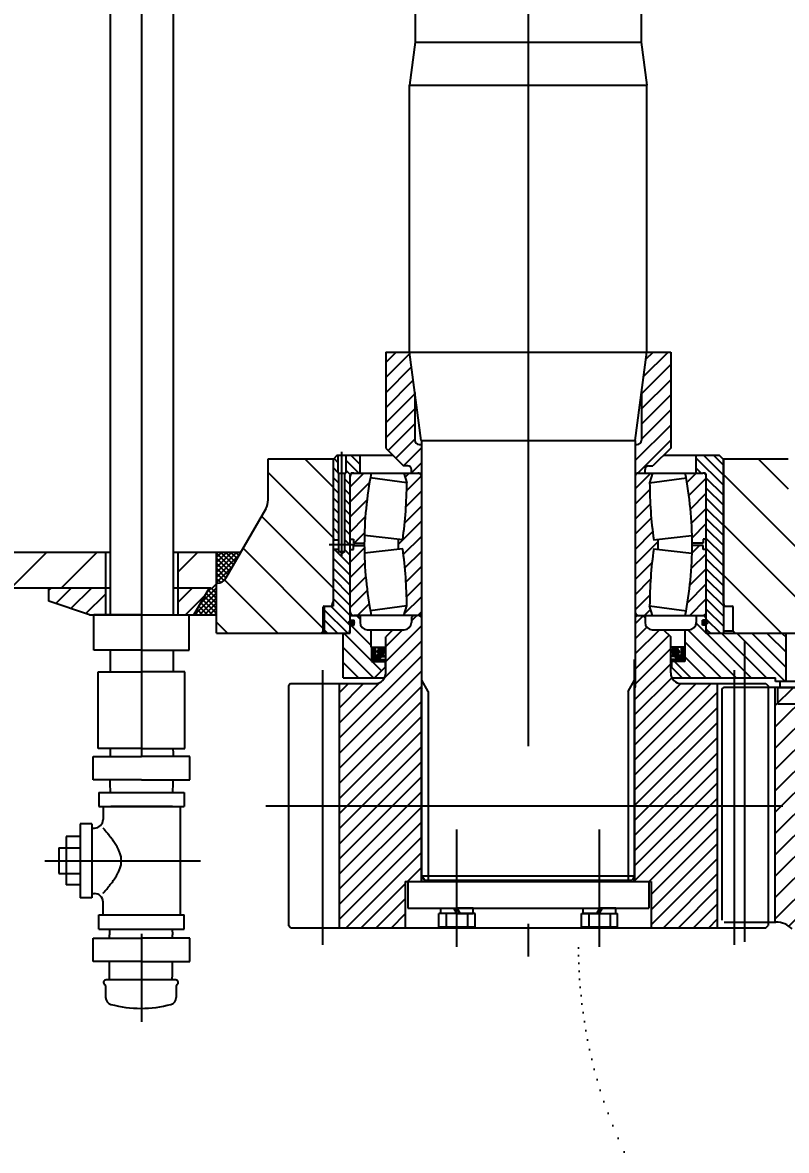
# Model space of a CAD drawing. Header units: millimetres. Extents: x 0 to 42000, y 0 to 29700.
# Drawn here: x 12801 to 13873, y 10011 to 11595 of the extents above; entities that cross this region are included whole.
import ezdxf

# ---------------------------------------------------------------- set-up
doc = ezdxf.new("R2010")
doc.units = ezdxf.units.MM
doc.header["$LTSCALE"] = 1000
for name, pattern in [('F', [0.75, 0.5, -0.25]), ('G', [2, 1.25, -0.25, 0.25, -0.25]), ('K', [2.5, 1.25, -0.25, 0.25, -0.25, 0.25, -0.25])]:
    doc.linetypes.add(name, pattern=pattern)
for name, color, linetype in [('01', 7, 'Continuous'), ('02', 1, 'Continuous'), ('04', 2, 'F'), ('05', 142, 'G'), ('07', 6, 'K'), ('08', 1, 'Continuous')]:
    doc.layers.add(name, color=color, linetype=linetype)
doc.styles.get("Standard").update_dxf_attribs({"font": 'isocp', "width": 0.707, "bigfont": 'intecad.shx'})
doc.dimstyles.new('INTE', dxfattribs={"dimscale": 100, "dimtxt": 3.5, "dimasz": 3, "dimexe": 3, "dimexo": 0, "dimgap": 1, "dimtad": 1, "dimdec": 0, "dimdsep": 46, "dimtxsty": 'Standard', "dimcen": 0, "dimclrd": 1, "dimclre": 1, "dimclrt": 3, "dimaunit": 1, "dimadec": 0, "dimazin": 0, "dimtfac": 1, "dimtdec": 0, "dimtmove": 0, "dimatfit": 0, "dimfxl": 1, "dimarcsym": 0})
pattern_1 = [(45, (8099.9387, 6576.9766), (-1.06066017, 1.06066017), []), (135, (8099.9387, 6576.9766), (-1.06066017, -1.06066017), [])]

# ---------------------------------------------------------------- blocks, each defined once
blk = doc.blocks.new('*U589')
at = {"layer": '01'}
for p, q in [((-22.8, 7.5), (-22.8, 0)), ((0, 7.5), (-22.8, 7.5)), ((-22.8, 0), (0, 0)), ((0, 0), (-4.3, 7.5)), ((0, 7.5), (4.3, 0)), ((0, 7.5), (22.8, 7.5)), ((22.8, 0), (0, 0)), ((22.8, 7.5), (22.8, 0))]:
    blk.add_line(p, q, dxfattribs=at)
at = {"layer": '05'}
blk.add_line((0, 9.6), (0, -2.1), dxfattribs=at)
blk = doc.blocks.new('*D667')
at = {"layer": '08', "color": 1, "lineweight": -2}
for p, q in [((14727.5, 19784.8), (4430.5, 19784.8)), ((4730.5, 19484.8), (4730.5, 7640.5)), ((14267, 7340.5), (4430.5, 7340.5))]:
    blk.add_line(p, q, dxfattribs=at)
at = {"layer": '08', "color": 1}
for points in [[(4680.5, 19484.8), (4780.5, 19484.8), (4730.5, 19784.8)], [(4680.5, 7640.5), (4780.5, 7640.5), (4730.5, 7340.5)]]:
    blk.add_solid(points, dxfattribs=at)
at = {"layer": 'DEFPOINTS', "color": 0}
for p in [(14727.5, 19784.8), (4730.5, 7340.5), (14267, 7340.5)]:
    blk.add_point(p, dxfattribs=at)
at = {"layer": '08', "color": 3, "insert": (4455.4, 13562.6), "char_height": 350, "attachment_point": 5, "rotation": 90}
blk.add_mtext('12444', dxfattribs=at)

msp = doc.modelspace()

# ---------------------------------------------------------------- hatches: boundary and pattern name
at = {"layer": '02', "linetype": 'Continuous'}
h = msp.add_hatch(dxfattribs=at)
h.set_pattern_fill('_USER', color=1, scale=15, angle=45, style=0, pattern_type=0)
h.set_pattern_definition([(45, (6212.597, 7201.58), (-10.606602, 10.606602), [])])
h.paths.add_polyline_path([(13351.8, 11075.6), (13344.3, 11132.5), (13310.8, 11132.5), (13310.8, 10997.5), (13320.8, 10987.5), (13360.8, 10987.5), (13360.8, 11002.5), (13357.8, 11002.5, -0.414214), (13351.8, 11008.5)])
h.paths.add_polyline_path([(13360.8, 10987.5), (13320.8, 10987.5), (13335.8, 10972.5), (13341.8, 10972.5, -0.414214), (13346.8, 10967.5), (13346.8, 10962.5), (13360.8, 10962.5)])
h.paths.add_polyline_path([(13700.8, 10987.5), (13660.8, 10987.5), (13660.8, 10962.5), (13674.8, 10962.5), (13674.8, 10967.5, -0.414214), (13679.8, 10972.5), (13685.8, 10972.5)])
h.paths.add_polyline_path([(13660.8, 10987.5), (13700.8, 10987.5), (13710.8, 10997.5), (13710.8, 11132.5), (13677.3, 11132.5), (13669.8, 11075.6), (13669.8, 11008.5, -0.414214), (13663.8, 11002.5), (13660.8, 11002.5)])
h = msp.add_hatch(dxfattribs=at)
h.set_pattern_fill('_USER', color=1, scale=50, angle=315, style=0, pattern_type=0)
h.set_pattern_definition([(315, (9121.654, 5016.96), (35.35534, 35.35534), [])])
h.paths.add_polyline_path([(13784.8, 10781.5), (13786.4, 10775.5), (13797.3, 10775.5, -0.414214), (13798.5, 10774.3), (13798.5, 10740.5), (13801.5, 10737.5), (13948.6, 10737.5), (13948.6, 10801.5), (13948.8, 10801.5), (13948.8, 10808), (13946.9, 10808, -0.267949), (13935.7, 10814.5), (13879.3, 10912.2, -0.131652), (13875.9, 10924.7), (13875.9, 10982.5), (13784.8, 10982.5)])
h.paths.add_polyline_path([(13236.8, 10982.5), (13145.7, 10982.5), (13145.7, 10924.7, -0.131652), (13142.3, 10912.2), (13085.9, 10814.5, -0.267949), (13074.7, 10808), (13072.8, 10808), (13072.8, 10801.5), (13073.1, 10801.5), (13073.1, 10737.5), (13220.1, 10737.5), (13223.1, 10740.5), (13223.1, 10774.3, -0.414214), (13224.3, 10775.5), (13235.2, 10775.5), (13236.8, 10781.5)])
h = msp.add_hatch(dxfattribs=at)
h.set_pattern_fill('_USER', color=1, scale=10, angle=135, style=0, pattern_type=0)
h.set_pattern_definition([(135, (13861.7, 9652.326), (-7.07107, -7.07107), [])])
h.paths.add_polyline_path([(13260.8, 10862), (13253.3, 10862), (13253.3, 10852.5), (13249.1, 10849.8), (13244.8, 10852.5), (13244.8, 10855.5), (13236.8, 10855.5), (13236.8, 10775.5), (13225.8, 10775.5), (13224.3, 10774), (13224.3, 10737.5), (13259.5, 10737.5), (13260.8, 10742.5)])
h.paths.add_polyline_path([(13244.8, 10962.5), (13243.6, 10962.5), (13243.6, 10987.5), (13242.8, 10987.5), (13236.8, 10981.5), (13236.8, 10868.5), (13244.8, 10868.5)])
h.paths.add_polyline_path([(13260.8, 10959.5, -0.414214), (13263.8, 10962.5), (13274.8, 10962.5), (13274.8, 10987.5), (13254.6, 10987.5), (13254.6, 10962.5), (13253.3, 10962.5), (13253.3, 10862), (13260.8, 10862)])
h.paths.add_polyline_path([(13760.8, 10959.5), (13760.8, 10742.5), (13762.1, 10737.5), (13784.8, 10737.5), (13784.8, 10981.5), (13778.8, 10987.5), (13746.8, 10987.5), (13746.8, 10962.5), (13757.8, 10962.5, -0.414214)])
h = msp.add_hatch(dxfattribs=at)
h.set_pattern_fill('LINE', color=1, scale=60, angle=135, style=0)
h.set_pattern_definition([(135, (11146.3616, 7300.267), (-5.303301, -5.303301), [])])
h.paths.add_polyline_path([(14426.8, 9637.9, 0.343728), (14940.5, 10296.9, 1), (13581.5, 10296.9, 0.486051), (14421.8, 9636.7), (14421.8, 10244.9), (14426.8, 10244.9)], flags=16)
h.paths.add_polyline_path([(14494.8, 9658.9, 0.314697), (14940.5, 10296.9, 1), (13581.5, 10296.9, 0.518777), (14489.8, 9657.1), (14489.8, 10244.9), (14494.8, 10244.9)])
h = msp.add_hatch(dxfattribs=at)
h.set_pattern_fill('_USER', color=1, scale=15, angle=405, style=0, pattern_type=0)
h.set_pattern_definition([(45, (17924.14, 4618.111), (-10.606602, 10.606602), [])])
h.paths.add_polyline_path([(13290.4, 10962.5), (13260.8, 10962.5), (13260.8, 10869.8), (13265.3, 10869.8), (13265.3, 10864.2), (13267.6, 10864.2), (13280.7, 10864.2, -0.047726)])
h.paths.add_polyline_path([(13260.8, 10762.5), (13290.4, 10762.5, -0.047726), (13280.7, 10860.7), (13267.6, 10860.7), (13265.3, 10860.7), (13265.3, 10855.1), (13260.8, 10855.1)])
h.paths.add_polyline_path([(13360.8, 10862.5), (13328.5, 10862.5), (13328.5, 10855.4), (13334.7, 10856, -0.033989), (13340.4, 10776), (13336.1, 10762.5), (13360.8, 10762.5)])
h.paths.add_polyline_path([(13334.7, 10868.9), (13328.5, 10869.5), (13328.5, 10862.5), (13360.8, 10862.5), (13360.8, 10962.5), (13336.1, 10962.5), (13340.4, 10948.9, -0.033989)])
h.paths.add_polyline_path([(13660.8, 10862.5), (13693.1, 10862.5), (13693.1, 10869.5), (13686.9, 10868.9, -0.033989), (13681.2, 10948.9), (13685.5, 10962.5), (13660.8, 10962.5)])
h.paths.add_polyline_path([(13660.8, 10762.5), (13685.5, 10762.5), (13681.2, 10776, -0.033989), (13686.9, 10856), (13693.1, 10855.4), (13693.1, 10862.5), (13660.8, 10862.5)])
h.paths.add_polyline_path([(13731.2, 10762.5), (13760.8, 10762.5), (13760.8, 10855.1), (13756.3, 10855.1), (13756.3, 10860.7), (13740.9, 10860.7, -0.047726)])
h.paths.add_polyline_path([(13740.9, 10864.2), (13756.3, 10864.2), (13756.3, 10869.8), (13760.8, 10869.8), (13760.8, 10962.5), (13731.2, 10962.5, -0.047726)])
h = msp.add_hatch(dxfattribs=at)
h.set_pattern_fill('_USER', color=1, scale=50, angle=45, style=0, pattern_type=0)
h.set_pattern_definition([(45, (9121.654, 5016.96), (-35.35534, 35.35534), [])])
h.paths.add_polyline_path([(11267.8, 10851.5), (11267.8, 10833.5), (11267.8, 10801.5), (11622.8, 10801.5), (11622.8, 10851.5)])
h.paths.add_polyline_path([(12232.8, 10851.5), (12232.8, 10801.5), (12789, 10801.5, -0.017058), (12767.4, 10851.5)])
h.paths.add_polyline_path([(12767.4, 10851.5, 0.017058), (12789, 10801.5), (12917.2, 10801.5), (12917.2, 10851.5)])
h.paths.add_polyline_path([(13018.8, 10851.5), (13018.8, 10801.5), (13072.8, 10801.5), (13072.8, 10851.5)])
h.paths.add_polyline_path([(13948.8, 10851.5), (13948.8, 10801.5), (14232.6, 10801.5, 0.017058), (14254.2, 10851.5)])
h.paths.add_polyline_path([(14254.2, 10851.5, -0.017058), (14232.6, 10801.5), (15569.7, 10801.5, -0.014877), (15547.8, 10851.5)])
h.paths.add_polyline_path([(15660.6, 10801.5), (15660.6, 10851.5), (15547.8, 10851.5, 0.014877), (15569.7, 10801.5)])
h.paths.add_polyline_path([(17137.1, 10851.5), (17137.1, 10801.5), (17227.9, 10801.5, 0.014877), (17249.8, 10851.5)])
h.paths.add_polyline_path([(17249.8, 10851.5, -0.014877), (17227.9, 10801.5), (18848.8, 10801.5), (18848.8, 10851.5)])
h.paths.add_polyline_path([(19724.8, 10801.5), (19778.8, 10801.5), (19778.8, 10851.5), (19724.8, 10851.5)])
h.paths.add_polyline_path([(20132.8, 10801.5), (20132.8, 10851.5), (19880.4, 10851.5), (19880.4, 10801.5)])
h = msp.add_hatch(dxfattribs=at)
h.set_pattern_fill('_USER', color=1, scale=5, angle=45, style=0, double=1, pattern_type=0)
h.set_pattern_definition([(45, (9137.6085, 8322.6346), (-3.535534, 3.535534), []), (135, (9137.6085, 8322.6346), (-3.535534, -3.535534), [])])
h.paths.add_polyline_path([(13948.8, 10851.5), (13914.3, 10851.5), (13935.7, 10814.5, 0.267949), (13946.9, 10808), (13948.8, 10808)])
h.paths.add_polyline_path([(13072.8, 10808), (13074.7, 10808, 0.267949), (13085.9, 10814.5), (13107.3, 10851.5), (13072.8, 10851.5)])
h = msp.add_hatch(dxfattribs=at)
h.set_pattern_fill('_USER', color=1, scale=20, angle=45, style=0, pattern_type=0)
h.set_pattern_definition([(45, (9121.654, 5016.958), (-14.142136, 14.142136), [])])
h.paths.add_polyline_path([(12837.8, 10801.5), (12837.8, 10782.5), (12894.8, 10763.5), (12917.2, 10763.5), (12917.2, 10801.5)])
h.paths.add_polyline_path([(13018.8, 10801.5), (13018.8, 10763.5), (13041.4, 10763.5), (13063.3, 10801.5)])
h.paths.add_polyline_path([(14004.8, 10801.5), (13958.3, 10801.5), (13980.2, 10763.5), (13994.6, 10763.5)])
h = msp.add_hatch(dxfattribs=at)
h.set_pattern_fill('_USER', color=1, scale=5, angle=315, style=0, double=1, pattern_type=0)
h.set_pattern_definition([(315, (9137.6085, 8322.6346), (3.535534, 3.535534), []), (45, (9137.6085, 8322.6346), (-3.535534, 3.535534), [])])
h.paths.add_polyline_path([(13041.4, 10763.5), (13073.1, 10763.5), (13073.1, 10801.5), (13063.3, 10801.5)])
h.paths.add_polyline_path([(13958.3, 10801.5), (13948.6, 10801.5), (13948.6, 10763.5), (13980.2, 10763.5)])
h = msp.add_hatch(dxfattribs=at)
h.set_pattern_fill('_USER', color=1, scale=15, angle=45, style=0, pattern_type=0)
h.set_pattern_definition([(45, (9190.017, 6576.977), (-10.6066, 10.6066), [])])
h.paths.add_polyline_path([(13360.9, 10660.9, -0.061124), (13360.8, 10661.6), (13360.8, 10759.5), (13357.8, 10762.5), (13349.8, 10762.5), (13346.8, 10759.5), (13346.8, 10752.5, -0.414214), (13336.8, 10742.5), (13320.8, 10742.5), (13310.8, 10732.5), (13310.8, 10681.7, -0.414214), (13295.8, 10666.7), (13245.4, 10666.7), (13245.4, 10323.8), (13338.1, 10323.8), (13338.1, 10388.8), (13360.9, 10388.8)])
h.paths.add_polyline_path([(13660.7, 10388.8), (13683.5, 10388.8), (13683.5, 10323.8), (13776.2, 10323.8), (13776.2, 10666.7), (13725.8, 10666.7, -0.414214), (13710.8, 10681.7), (13710.8, 10732.5), (13700.8, 10742.5), (13684.8, 10742.5, -0.414214), (13674.8, 10752.5), (13674.8, 10759.5), (13671.8, 10762.5), (13663.8, 10762.5), (13660.8, 10759.5), (13660.8, 10661.6, -0.061124), (13660.7, 10660.9)])
h = msp.add_hatch(dxfattribs=at)
h.set_pattern_fill('_USER', color=1, scale=1.5, angle=45, style=0, double=1, pattern_type=0)
h.set_pattern_definition(pattern_1)
h.paths.add_polyline_path([(13760.8, 10755.3, 0.605919), (13755.3, 10752.5, 0.605919), (13760.8, 10749.6)])
h.paths.add_polyline_path([(13760.8, 10749.6, 0.245393), (13762.3, 10752.5, 0.245393), (13760.8, 10755.3)])
edge = h.paths.add_edge_path()
edge.add_arc((13262.8, 10752.5), 3.5, 0, 360)
h = msp.add_hatch(dxfattribs=at)
h.set_pattern_fill('_USER', color=1, scale=1.5, angle=45, style=0, double=1, pattern_type=0)
h.set_pattern_definition(pattern_1)
h.paths.add_polyline_path([(13295.9, 10707.5), (13295.9, 10717.7), (13290.8, 10717.7), (13290.8, 10697.7), (13295.9, 10697.7), (13295.9, 10699.2), (13300, 10699.2, 0.267083), (13301.8, 10700.2), (13302.2, 10700.9), (13303.6, 10702.9), (13306.5, 10707), (13310.8, 10713.1), (13307.6, 10716.1), (13300.4, 10716.1), (13300.4, 10713.6, -0.508163), (13303.3, 10711.5, -0.500041), (13300.5, 10709.3, -0.748452)])
h = msp.add_hatch(dxfattribs=at)
h.set_pattern_fill('_USER', color=1, scale=1.5, angle=45, style=0, double=1, pattern_type=0)
h.set_pattern_definition([(135, (18921.6636, 6576.9766), (1.06066017, 1.06066017), []), (45, (18921.6636, 6576.9766), (1.06066017, -1.06066017), [])])
h.paths.add_polyline_path([(13721.1, 10709.3, -0.500041), (13718.3, 10711.5, -0.508163), (13721.2, 10713.6), (13721.2, 10716.1), (13714, 10716.1), (13710.8, 10713.1), (13715.1, 10707), (13718, 10702.9), (13719.4, 10700.9), (13719.8, 10700.2, 0.267083), (13721.6, 10699.2), (13725.7, 10699.2), (13725.7, 10697.7), (13730.8, 10697.7), (13730.8, 10717.7), (13725.7, 10717.7), (13725.7, 10707.5, -0.748452)])
at = {"layer": '02'}
h = msp.add_hatch(dxfattribs=at)
h.set_pattern_fill('LINE', color=256, scale=6.666667, angle=45, style=0)
h.set_pattern_definition([(45, (8551.514, 9520.498), (-14.96709, 14.96709), [])])
h.paths.add_polyline_path([(13967, 10655.8), (13961, 10661.8), (13857.2, 10661.8), (13857.2, 10331.6), (13858.6, 10331.6, -0.198912), (13881.2, 10322.2), (13900.6, 10302.8), (13910, 10293.4), (13910, 10280.2), (13910, 10274.4), (13986, 10274.4), (13986, 10401.4), (13972.3, 10401.4, -0.414214), (13971.5, 10402.2), (13971.5, 10436.1, -0.134999), (13967, 10452.5)])
h.paths.add_polyline_path([(14113, 10376.4), (14108.2, 10409.3, 0.372642), (14095.4, 10420.5), (14076.5, 10420.5), (14076.5, 10402.2, -0.414214), (14075.7, 10401.4), (14062, 10401.4), (14062, 10274.4), (14099, 10274.4), (14099, 10280.6), (14099, 10283.2), (14101.4, 10283.8), (14113, 10286.9)])
h.paths.add_polyline_path([(13857.6, 10367.7), (13870.1, 10398.2), (13894.4, 10388.2), (13881.9, 10357.7)], flags=24)
h.paths.add_polyline_path([(13903, 10426.8), (13931.4, 10443.6), (13944.8, 10421.1), (13916.4, 10404.2)], flags=24)
h.paths.add_polyline_path([(14057.9, 10341.5), (14088.5, 10321.6), (14074.2, 10299.6), (14043.6, 10319.5)], flags=9)

# ---------------------------------------------------------------- linework, layer by layer
for p, q in [((12923.8, 11753.5), (12923.8, 10763.5)), ((13012.3, 11753.5), (13012.3, 10763.5)), ((13242.8, 10987.5), (13236.8, 10981.5)), ((13242.8, 10987.5), (13320.8, 10987.5)), ((13243.6, 10987.5), (13243.6, 10962.5)), ((13254.6, 10987.5), (13254.6, 10962.5)), ((13274.8, 10962.5), (13274.8, 10987.5)), ((13700.8, 10987.5), (13778.8, 10987.5)), ((13784.8, 10981.5), (13778.8, 10987.5)), ((13784.8, 10981.5), (13784.8, 10737.5)), ((13243.6, 10962.5), (13254.6, 10962.5)), ((13244.8, 10852.5), (13244.8, 10962.5)), ((13253.3, 10852.5), (13253.3, 10962.5)), ((13236.8, 10868.5), (13244.8, 10868.5)), ((13236.8, 10855.5), (13244.8, 10855.5)), ((13244.8, 10852.5), (13253.3, 10852.5)), ((13249.1, 10849.8), (13244.8, 10852.5)), ((13249.1, 10849.8), (13253.3, 10852.5)), ((13224.3, 10775.5), (13236.8, 10775.5)), ((13259.5, 10737.5), (13260.8, 10742.5)), ((12923.8, 10713.9), (12923.8, 10683.5)), ((13012.3, 10713.9), (13012.3, 10683.5)), ((12924, 10575.7), (12923.8, 10569.2)), ((13012, 10575.7), (13012.3, 10569.2)), ((12924.2, 10513.9), (12923.8, 10526.9)), ((13011.8, 10513.9), (13012.3, 10526.9)), ((12908, 10513.9), (13028, 10513.9)), ((12908, 10513.9), (12908, 10493.9)), ((13028, 10513.9), (13028, 10493.9)), ((12908, 10493.9), (13028, 10493.9)), ((12914, 10493.9), (12914, 10475.9)), ((13011.2, 10493.9), (12924.8, 10493.9)), ((13022, 10493.9), (13022, 10341.9)), ((12882, 10469.9), (12882, 10365.9)), ((12898, 10469.9), (12882, 10469.9)), ((12898, 10469.9), (12898, 10365.9)), ((12898, 10463.9), (12902, 10463.9)), ((12862, 10451.9), (12862, 10383.9)), ((12882, 10451.9), (12862, 10451.9)), ((12852, 10435.9), (12852, 10399.9)), ((12852, 10435.9), (12862, 10435.9)), ((12862, 10435.9), (12882, 10435.9)), ((12852, 10399.9), (12862, 10399.9)), ((12862, 10399.9), (12882, 10399.9)), ((12882, 10383.9), (12862, 10383.9)), ((12898, 10365.9), (12882, 10365.9)), ((12898, 10371.9), (12902, 10371.9)), ((12914, 10341.9), (12914, 10359.9)), ((12908, 10341.9), (13028, 10341.9)), ((12908, 10321.9), (12908, 10341.9)), ((13028, 10321.9), (13028, 10341.9)), ((12908, 10321.9), (13028, 10321.9)), ((12923.1, 10321.9), (12922.8, 10313.9)), ((12922.8, 10309), (12922.8, 10313.9)), ((13011.1, 10321.9), (13011.3, 10313.9)), ((13011.3, 10309), (13011.3, 10313.9)), ((12922.8, 10258.6), (12922.8, 10276.3)), ((13011.3, 10258.6), (13011.3, 10276.3)), ((13016.1, 10250.6), (12918.1, 10250.6)), ((12923.1, 10250.6), (12922.8, 10258.6)), ((13011.1, 10250.6), (13011.3, 10258.6)), ((12917.6, 10242.2), (12917.6, 10225.8)), ((13016.6, 10242.2), (13016.6, 10225.8))]:
    msp.add_line(p, q)
for centre, radius, start, end in [((12902, 10475.9), 12, 270, 0), ((12902, 10359.9), 12, 0, 90), ((12918.1, 10247.1), 3.5, 90, 242.9643), ((13016.1, 10247.1), 3.5, 297.0357, 90), ((12915.6, 10242.2), 2, 0, 62.9643), ((13018.6, 10242.2), 2, 117.0357, 180), ((12927.6, 10225.8), 10, 180, 254.9377), ((13006.6, 10225.8), 10, 285.0623, 0), ((12967.1, 10372.6), 162, 254.9377, 285.0623)]:
    msp.add_arc(centre, radius, start, end)
at = {"layer": '01', "color": 7, "linetype": 'Continuous'}
for p, q in [((13352.1, 11946.5), (13352.1, 11567.5)), ((13669.6, 11946.5), (13669.6, 11567.5)), ((13352.1, 11567.5), (13669.6, 11567.5)), ((13310.8, 11132.5), (13310.8, 10997.5)), ((13344.3, 11132.5), (13677.3, 11132.5)), ((13710.8, 11132.5), (13710.8, 10997.5)), ((13310.8, 10997.5), (13335.8, 10972.5)), ((13360.7, 11008), (13660.9, 11008)), ((13710.8, 10997.5), (13685.8, 10972.5)), ((13236.8, 10982.5), (13236.8, 10775.5)), ((13746.8, 10962.5), (13746.8, 10987.5)), ((13784.8, 10781.5), (13784.8, 10982.5)), ((13341.8, 10972.5), (13335.8, 10972.5)), ((13346.8, 10962.5), (13346.8, 10967.5)), ((13674.8, 10962.5), (13674.8, 10967.5)), ((13679.8, 10972.5), (13685.8, 10972.5)), ((13223.1, 10740.5), (13223.1, 10774.3)), ((13225.8, 10775.5), (13224.3, 10774)), ((13224.3, 10774), (13224.3, 10737.5)), ((13235.2, 10775.5), (13236.8, 10781.5)), ((13786.4, 10775.5), (13784.8, 10781.5)), ((13798.5, 10740.5), (13798.5, 10774.3)), ((13346.8, 10759.5), (13346.8, 10752.5)), ((13674.8, 10762.5), (13674.8, 10752.5)), ((13290.3, 10717.7), (13290.3, 10742.5)), ((13320.8, 10742.5), (13310.8, 10732.5)), ((13700.8, 10742.5), (13710.8, 10732.5)), ((13731.3, 10717.7), (13731.3, 10742.5)), ((13762.1, 10737.5), (13760.8, 10742.5)), ((13223.1, 10740.5), (13220.1, 10737.5)), ((13224.3, 10740.5), (13223.1, 10740.5)), ((13250.8, 10674.7), (13250.8, 10737.5)), ((13310.8, 10681.7), (13310.8, 10732.5)), ((13710.8, 10681.7), (13710.8, 10732.5)), ((13798.5, 10740.5), (13784.8, 10740.5)), ((13798.5, 10740.5), (13801.5, 10737.5)), ((13245.4, 10666.7), (13245.4, 10323.8)), ((13712.5, 10674.7), (13857.8, 10674.7)), ((13776.2, 10666.7), (13776.2, 10323.8)), ((13857.8, 10669.7), (13857.8, 10674.7)), ((13782.8, 10658.8), (13785.8, 10661.8)), ((13782.8, 10658.8), (13782.8, 10334.6)), ((13785.8, 10661.8), (14115.8, 10661.8)), ((13857.2, 10661.8), (13857.2, 10331.6)), ((13785.8, 10331.6), (13858.6, 10331.6))]:
    msp.add_line(p, q, dxfattribs=at)
at = {"layer": '01'}
for p, q in [((13352.1, 11567.5), (13344.3, 11507.5)), ((13669.6, 11567.5), (13677.3, 11507.5)), ((13344.3, 11132.5), (13344.3, 11507.5)), ((13344.3, 11507.5), (13677.3, 11507.5)), ((13677.3, 11132.5), (13677.3, 11507.5)), ((13310.8, 11132.5), (13344.3, 11132.5)), ((13360.7, 11008), (13344.3, 11132.5)), ((13660.9, 11008), (13677.3, 11132.5)), ((13677.3, 11132.5), (13710.8, 11132.5)), ((13351.8, 11075.6), (13351.8, 11008.5)), ((13669.8, 11075.6), (13669.8, 11008.5)), ((13357.8, 11002.5), (13360.8, 11002.5)), ((13360.8, 11008), (13360.8, 10661.6)), ((13360.8, 10995.8), (13360.8, 10962.5)), ((13660.8, 11008), (13660.8, 10661.6)), ((13660.8, 11002.5), (13663.8, 11002.5)), ((13145.7, 10982.5), (13237.8, 10982.5)), ((13145.7, 10924.7), (13145.7, 10982.5)), ((13783.8, 10982.5), (13875.9, 10982.5)), ((13260.8, 10737.5), (13260.8, 10959.5)), ((13263.8, 10962.5), (13360.8, 10962.5)), ((13340.4, 10948.9), (13288.8, 10955.8)), ((13336.1, 10962.5), (13340.4, 10948.9)), ((13660.8, 10962.5), (13755.8, 10962.5)), ((13685.5, 10962.5), (13681.2, 10948.9)), ((13681.2, 10948.9), (13732.8, 10955.8)), ((13760.8, 10737.5), (13760.8, 10959.5)), ((13142.3, 10912.2), (13085.9, 10814.5)), ((13260.8, 10869.8), (13265.3, 10869.8)), ((13265.3, 10869.8), (13265.3, 10864.2)), ((13334.7, 10868.9), (13280.9, 10874.8)), ((13328.5, 10855.4), (13328.5, 10869.5)), ((13686.9, 10868.9), (13740.7, 10874.8)), ((13693.1, 10855.4), (13693.1, 10869.5)), ((13756.3, 10869.8), (13756.3, 10864.2)), ((13760.8, 10869.8), (13756.3, 10869.8)), ((13260.8, 10855.1), (13265.3, 10855.1)), ((13265.3, 10864.2), (13280.7, 10864.2)), ((13265.3, 10855.1), (13265.3, 10860.7)), ((13265.3, 10860.7), (13280.7, 10860.7)), ((13334.7, 10856), (13280.9, 10850.1)), ((13686.9, 10856), (13740.7, 10850.1)), ((13756.3, 10864.2), (13740.9, 10864.2)), ((13756.3, 10860.7), (13740.9, 10860.7)), ((13756.3, 10855.1), (13756.3, 10860.7)), ((13760.8, 10855.1), (13756.3, 10855.1)), ((11267.8, 10851.5), (12923.8, 10851.5)), ((12917.2, 10851.5), (12917.2, 10763.5)), ((13012.3, 10851.5), (13107.3, 10851.5)), ((13018.8, 10851.5), (13018.8, 10763.5)), ((13072.8, 10851.5), (13072.8, 10801.5)), ((13072.8, 10851.5), (13072.8, 10801.5)), ((13074.7, 10808), (13072.8, 10808)), ((11267.8, 10801.5), (12923.8, 10801.5)), ((12837.8, 10782.5), (12837.8, 10801.5)), ((12837.8, 10801.5), (12917.2, 10801.5)), ((13012.3, 10801.5), (13065.2, 10801.5)), ((13041.4, 10763.5), (13063.3, 10801.5)), ((13073.1, 10737.5), (13073.1, 10801.5)), ((12894.8, 10763.5), (12837.8, 10782.5)), ((13340.4, 10776), (13288.8, 10769.1)), ((13336.1, 10762.5), (13340.4, 10776)), ((13685.5, 10762.5), (13681.2, 10776)), ((13681.2, 10776), (13732.8, 10769.1)), ((13786.4, 10775.5), (13797.3, 10775.5)), ((12894.8, 10763.5), (13073.1, 10763.5)), ((12901, 10713.9), (12901, 10763.5)), ((12968, 10763.5), (12901, 10763.5)), ((12968, 10763.5), (13035, 10763.5)), ((13035, 10713.9), (13035, 10763.5)), ((13260.8, 10762.2), (13274.8, 10762.2)), ((13360.8, 10762.5), (13265.8, 10762.5)), ((13274.8, 10762.2), (13274.8, 10752.5)), ((13346.8, 10759.5), (13349.8, 10762.5)), ((13357.8, 10762.5), (13360.8, 10759.5)), ((13663.8, 10762.5), (13660.8, 10759.5)), ((13660.8, 10762.5), (13755.8, 10762.5)), ((13674.8, 10759.5), (13671.8, 10762.5)), ((13746.8, 10762.2), (13746.8, 10752.5)), ((13746.8, 10762.2), (13760.8, 10762.2)), ((13260.8, 10756), (13266.3, 10756)), ((13260.8, 10749), (13266.3, 10749)), ((13266.3, 10749), (13266.3, 10756)), ((13284.8, 10742.5), (13336.8, 10742.5)), ((13684.8, 10742.5), (13736.8, 10742.5)), ((13760.8, 10756), (13755.3, 10756)), ((13755.3, 10749), (13755.3, 10756)), ((13760.8, 10749), (13755.3, 10749)), ((13073.1, 10737.5), (13260.8, 10737.5)), ((13760.8, 10737.5), (13945.8, 10737.5)), ((13760.8, 10737.5), (13760.8, 10736.7)), ((13872.8, 10669.7), (13872.8, 10737.5)), ((12968, 10713.9), (12901, 10713.9)), ((12968, 10713.9), (13035, 10713.9)), ((13290.3, 10717.7), (13310.8, 10717.7)), ((13290.8, 10717.7), (13290.8, 10697.7)), ((13295.9, 10717.7), (13295.9, 10707.5)), ((13300.4, 10716.1), (13307.6, 10716.1)), ((13300.4, 10713.6), (13300.4, 10716.1)), ((13310.8, 10713.1), (13303.6, 10702.9)), ((13310.8, 10713.1), (13307.6, 10716.1)), ((13731.3, 10717.7), (13710.8, 10717.7)), ((13710.8, 10713.1), (13714, 10716.1)), ((13710.8, 10713.1), (13719.4, 10700.9)), ((13721.2, 10716.1), (13714, 10716.1)), ((13721.2, 10713.6), (13721.2, 10716.1)), ((13725.7, 10717.7), (13725.7, 10707.5)), ((13730.8, 10717.7), (13730.8, 10697.7)), ((13290.8, 10697.7), (13310.8, 10697.7)), ((13295.9, 10699.2), (13310.8, 10699.2)), ((13295.9, 10699.2), (13295.9, 10697.7)), ((13302.2, 10700.9), (13301.8, 10700.2)), ((13302, 10700.5), (13310.8, 10700.5)), ((13303.6, 10702.9), (13302.2, 10700.9)), ((13305, 10704.9), (13310.8, 10704.9)), ((13306, 10706.2), (13310.8, 10706.2)), ((13309.8, 10697.7), (13309.8, 10689.7)), ((13361.6, 10388.8), (13361.6, 10700.8)), ((13660, 10388.8), (13660, 10700.8)), ((13715.6, 10706.2), (13710.8, 10706.2)), ((13716.6, 10704.9), (13710.8, 10704.9)), ((13719.6, 10700.5), (13710.8, 10700.5)), ((13725.7, 10699.2), (13710.8, 10699.2)), ((13730.8, 10697.7), (13710.8, 10697.7)), ((13711.8, 10697.7), (13711.8, 10689.7)), ((13719.4, 10700.9), (13719.8, 10700.2)), ((13725.7, 10699.2), (13725.7, 10697.7)), ((12907.1, 10683.5), (12968, 10683.5)), ((12907.1, 10575.7), (12907.1, 10683.5)), ((13028.9, 10683.5), (12968, 10683.5)), ((13028.9, 10575.7), (13028.9, 10683.5)), ((13294.8, 10674.7), (13309.8, 10689.7)), ((13309.8, 10689.7), (13310.8, 10689.7)), ((13711.8, 10689.7), (13710.8, 10689.7)), ((13726.8, 10674.7), (13711.8, 10689.7)), ((13177.1, 10666.7), (13174.1, 10663.7)), ((13174.1, 10663.7), (13174.1, 10326.8)), ((13177.1, 10666.7), (13295.8, 10666.7)), ((13250.8, 10674.7), (13309.1, 10674.7)), ((13725.8, 10666.7), (13844.5, 10666.7)), ((13844.5, 10666.7), (13847.5, 10663.7)), ((13847.5, 10663.7), (13847.5, 10326.8)), ((13945.8, 10669.7), (13857.8, 10669.7)), ((13864.6, 10660.7), (13864.6, 10669.7)), ((13360.9, 10388.8), (13360.9, 10660.9)), ((13660.7, 10388.8), (13660.7, 10660.9)), ((13861.4, 10638.2), (13861.4, 10660.7)), ((13922.2, 10660.7), (13861.4, 10660.7)), ((13861.4, 10638.2), (13922.2, 10638.2)), ((12968, 10575.7), (12907.1, 10575.7)), ((12923.8, 10569.2), (12923.8, 10564.4)), ((12968, 10575.7), (13028.9, 10575.7)), ((13012.3, 10569.2), (13012.3, 10564.4)), ((12900.1, 10531.7), (12900.1, 10564.4)), ((12900.1, 10564.4), (12968, 10564.4)), ((13035.9, 10564.4), (12968, 10564.4)), ((13035.9, 10531.7), (13035.9, 10564.4)), ((12968, 10531.7), (12900.1, 10531.7)), ((12923.8, 10526.9), (12923.8, 10531.7)), ((12968, 10531.7), (13035.9, 10531.7)), ((13012.3, 10526.9), (13012.3, 10531.7)), ((13361.6, 10396.8), (13660, 10396.8)), ((13361.6, 10396.8), (13365, 10390.8)), ((13660, 10396.8), (13656.6, 10390.8)), ((13338.1, 10388.8), (13683.5, 10388.8)), ((13338.1, 10388.8), (13338.1, 10323.8)), ((13341.6, 10388.8), (13341.6, 10351.3)), ((13365, 10390.8), (13656.6, 10390.8)), ((13680, 10388.8), (13680, 10351.3)), ((13683.5, 10388.8), (13683.5, 10323.8)), ((13341.6, 10351.3), (13680, 10351.3)), ((13385.4, 10325.1), (13385.4, 10343.8)), ((13436.2, 10343.8), (13385.4, 10343.8)), ((13395.8, 10343.8), (13395.8, 10325.1)), ((13425.8, 10343.8), (13425.8, 10325.1)), ((13436.2, 10325.1), (13436.2, 10343.8)), ((13585.4, 10325.1), (13585.4, 10343.8)), ((13585.4, 10343.8), (13636.2, 10343.8)), ((13595.8, 10343.8), (13595.8, 10325.1)), ((13625.8, 10343.8), (13625.8, 10325.1)), ((13636.2, 10325.1), (13636.2, 10343.8)), ((13177.1, 10323.8), (13174.1, 10326.8)), ((13177.1, 10323.8), (13174.1, 10326.8)), ((13177.1, 10323.8), (13844.5, 10323.8)), ((13385.4, 10325.1), (13436.2, 10325.1)), ((13585.4, 10325.1), (13636.2, 10325.1)), ((13844.5, 10323.8), (13847.5, 10326.8)), ((12900.1, 10276.3), (12900.1, 10309)), ((12900.1, 10309), (12968, 10309)), ((13035.9, 10309), (12968, 10309)), ((13035.9, 10276.3), (13035.9, 10309)), ((12968, 10276.3), (12900.1, 10276.3)), ((12968, 10276.3), (13035.9, 10276.3))]:
    msp.add_line(p, q, dxfattribs=at)
for centre, radius in [((13262.8, 10752.5), 3.5), ((13758.8, 10752.5), 3.5), ((13301.1, 10711.5), 2.22), ((13720.5, 10711.5), 2.22)]:
    msp.add_circle(centre, radius, dxfattribs=at)
for centre, radius, start, end in [((13357.8, 11008.5), 6, 180, 270), ((13663.8, 11008.5), 6, 270, 0), ((13265.8, 10957.5), 5, 90, 180), ((13798.9, 10862.5), 518.2, 168.8812, 180.0073), ((12749.7, 10950.6), 590.6, 352.0488, 359.8354), ((13355.8, 10957.5), 5, 0, 90), ((13665.8, 10957.5), 5, 90, 180), ((14271.9, 10950.6), 590.6, 180.1646, 187.9512), ((13222.7, 10862.5), 518.2, 359.9927, 11.1188), ((13755.8, 10957.5), 5, 0, 90), ((13120.7, 10924.7), 25, 330, 0), ((13798.9, 10862.4), 518.2, 179.9927, 191.1188), ((12749.7, 10774.3), 590.6, 0.1646, 7.9512), ((14271.9, 10774.3), 590.6, 172.0488, 179.8354), ((13222.7, 10862.4), 518.2, 348.8812, 0.0073), ((13074.7, 10821), 13, 270, 330), ((13265.8, 10767.5), 5, 180, 270), ((13355.8, 10767.5), 5, 270, 0), ((13665.8, 10767.5), 5, 180, 270), ((13755.8, 10767.5), 5, 270, 0), ((13297.9, 10709.1), 2.57, 218.0253, 5.2777), ((13300, 10701.2), 2, 270, 329.8147), ((13721.6, 10701.2), 2, 210.1853, 270), ((13723.7, 10709.1), 2.57, 174.7223, 321.9747), ((13295.8, 10681.7), 15, 270, 0), ((13725.8, 10681.7), 15, 180, 270), ((13363.8, 10661.6), 3, 180, 222.1264), ((13657.8, 10661.6), 3, 317.8736, 0)]:
    msp.add_arc(centre, radius, start, end, dxfattribs=at)
at = {"layer": '01', "color": 7, "linetype": 'Continuous'}
for centre, radius, start, end in [((13341.8, 10967.5), 5, 0, 90), ((13679.8, 10967.5), 5, 90, 180), ((13263.8, 10959.5), 3, 90, 180), ((13757.8, 10959.5), 3, 0, 90), ((13224.3, 10774.3), 1.2, 90, 180), ((13797.3, 10774.3), 1.2, 0, 90), ((13284.8, 10752.5), 10, 180, 270), ((13336.8, 10752.5), 10, 270, 0), ((13684.8, 10752.5), 10, 180, 270), ((13684.8, 10752.5), 10, 180, 270), ((13736.8, 10752.5), 10, 270, 0), ((13858.6, 10299.6), 32, 45, 90)]:
    msp.add_arc(centre, radius, start, end, dxfattribs=at)
at = {"layer": '01'}
msp.add_spline([(12914, 10371.9), (12915.5, 10373.7), (12917, 10375.5), (12918.5, 10377.3), (12920.1, 10379.2), (12921.7, 10381.2), (12923.3, 10383.3), (12924.9, 10385.4), (12926.6, 10387.6), (12928.3, 10390), (12930, 10392.6), (12931.8, 10395.4), (12933.7, 10398.5), (12935.6, 10402.1), (12937.6, 10406.8), (12939.7, 10417.9), (12937.6, 10429), (12935.6, 10433.7), (12933.7, 10437.3), (12931.8, 10440.5), (12930, 10443.2), (12928.3, 10445.8), (12926.6, 10448.2), (12924.9, 10450.4), (12923.3, 10452.6), (12921.7, 10454.6), (12920.1, 10456.6), (12918.5, 10458.5), (12917, 10460.3), (12915.5, 10462.1), (12914, 10463.9)], degree=3, dxfattribs=at)
at = {"layer": '02', "color": 1, "linetype": 'Continuous'}
for p, q in [((13269.8, 10762.2), (13274.8, 10757.1)), ((13757.7, 10762.2), (13760.8, 10759)), ((13261.8, 10749), (13290.3, 10720.4)), ((13735, 10742.5), (13802.8, 10674.7)), ((13746.8, 10751.8), (13760.8, 10737.8)), ((13252.1, 10737.5), (13290.8, 10698.7)), ((13762, 10736.7), (13824, 10674.7)), ((13783.2, 10736.7), (13845.2, 10674.7)), ((13804.4, 10736.7), (13871.4, 10669.7)), ((13825.6, 10736.7), (13872.8, 10689.5)), ((13846.8, 10736.7), (13872.8, 10710.7)), ((13868, 10736.7), (13872.8, 10731.9)), ((13250.8, 10717.5), (13293.6, 10674.7)), ((13731.3, 10724.9), (13781.5, 10674.7)), ((13250.8, 10696.3), (13272.4, 10674.7)), ((13291.9, 10697.7), (13304.8, 10684.7)), ((13716.1, 10697.7), (13739.1, 10674.7)), ((13730.8, 10704.2), (13760.3, 10674.7)), ((13250.8, 10675.1), (13251.2, 10674.7))]:
    msp.add_line(p, q, dxfattribs=at)
at = {"layer": '02'}
for p, q in [((13370.5, 10655.8), (13361.6, 10671.5)), ((13651.1, 10655.8), (13660, 10671.5)), ((13370.5, 10655.8), (13370.5, 10390.8)), ((13651.1, 10655.8), (13651.1, 10390.8))]:
    msp.add_line(p, q, dxfattribs=at)
at = {"layer": '02', "color": 1, "linetype": 'Continuous'}
for centre in [(13301.1, 10711.5), (13720.5, 10711.5)]:
    msp.add_circle(centre, 1.72, dxfattribs=at)
at = {"layer": '05', "color": 4, "linetype": 'G'}
for p, q in [((13510.8, 12571.9), (13510.8, 11420.5)), ((13510.8, 11829.1), (13510.8, 10283.5)), ((13249.1, 10846), (13249.1, 10992.1)), ((13231.3, 10862), (13267.6, 10862)), ((13221.8, 10685.8), (13221.8, 10299.7)), ((13799.8, 10685.8), (13799.8, 10299.7)), ((13142.5, 10495.2), (13868.3, 10495.2)), ((12832, 10417.9), (13050.7, 10417.9))]:
    msp.add_line(p, q, dxfattribs=at)
at = {"layer": '05'}
for p, q in [((12968, 11815.5), (12968, 10191.7)), ((13815.1, 10304.2), (13815.1, 10726.9)), ((13410.8, 10296.8), (13410.8, 10462)), ((13610.8, 10296.8), (13610.8, 10462))]:
    msp.add_line(p, q, dxfattribs=at)
at = {"layer": '07', "color": 6, "linetype": 'K'}
for p, q in [((13260.8, 10742.5), (13260.8, 10959.5)), ((13263.8, 10962.5), (13360.8, 10962.5)), ((13760.8, 10742.5), (13760.8, 10959.5)), ((13259.5, 10737.5), (13260.8, 10742.5)), ((13762.1, 10737.5), (13760.8, 10742.5))]:
    msp.add_line(p, q, dxfattribs=at)
for centre, start, end in [((13263.8, 10959.5), 90, 180), ((13263.8, 10959.5), 90, 180), ((13757.8, 10959.5), 0, 90), ((13757.8, 10959.5), 0, 90)]:
    msp.add_arc(centre, 3, start, end, dxfattribs=at)

# ---------------------------------------------------------------- block references
at = {"layer": '04', "rotation": 180}
msp.add_blockref('*U589', (13410.8, 10351.3), dxfattribs=at)
at = {"layer": '04', "xscale": -1, "rotation": 180}
msp.add_blockref('*U589', (13610.8, 10351.3), dxfattribs=at)

# ---------------------------------------------------------------- dimensions: what is measured, and where the dimension line sits
at = {"layer": '08'}
dim = msp.add_linear_dim(base=(4730.5, 7340.5), p1=(14727.5, 19784.8), p2=(14267, 7340.5), angle=90, dimstyle='INTE', dxfattribs=at)
dim.commit()
dim.dimension.update_dxf_attribs({"geometry": '*D667', "text_midpoint": (4455.4, 13562.6)})

doc.saveas('drawing.dxf')
